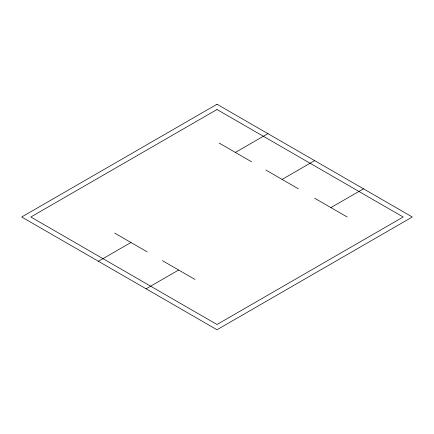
<?xml version="1.0" encoding="UTF-8"?>
<svg xmlns="http://www.w3.org/2000/svg" width="434" height="434" viewBox="0 0 434 434"><rect width="100%" height="100%" fill="white"/><g stroke="black" fill="none" stroke-linecap="round" stroke-linejoin="round"><path stroke-width="0.65" d="M235.369 152.437L267.919 133.639M98.399 261.284L130.949 242.492M282.1 179.416L314.65 160.623M146.095 288.816L178.645 270.024M330.925 207.604L363.475 188.812M219.094 143.041L251.644 161.833M265.825 170.019L298.375 188.812M314.65 198.208L347.2 217M114.674 233.096L147.224 251.888M162.37 260.628L194.92 279.42M217 104.247L21.7 217L217 329.753L412.3 217L217 104.247M217 109.509L30.814 217L217 324.491L403.186 217L217 109.509"/></g></svg>
